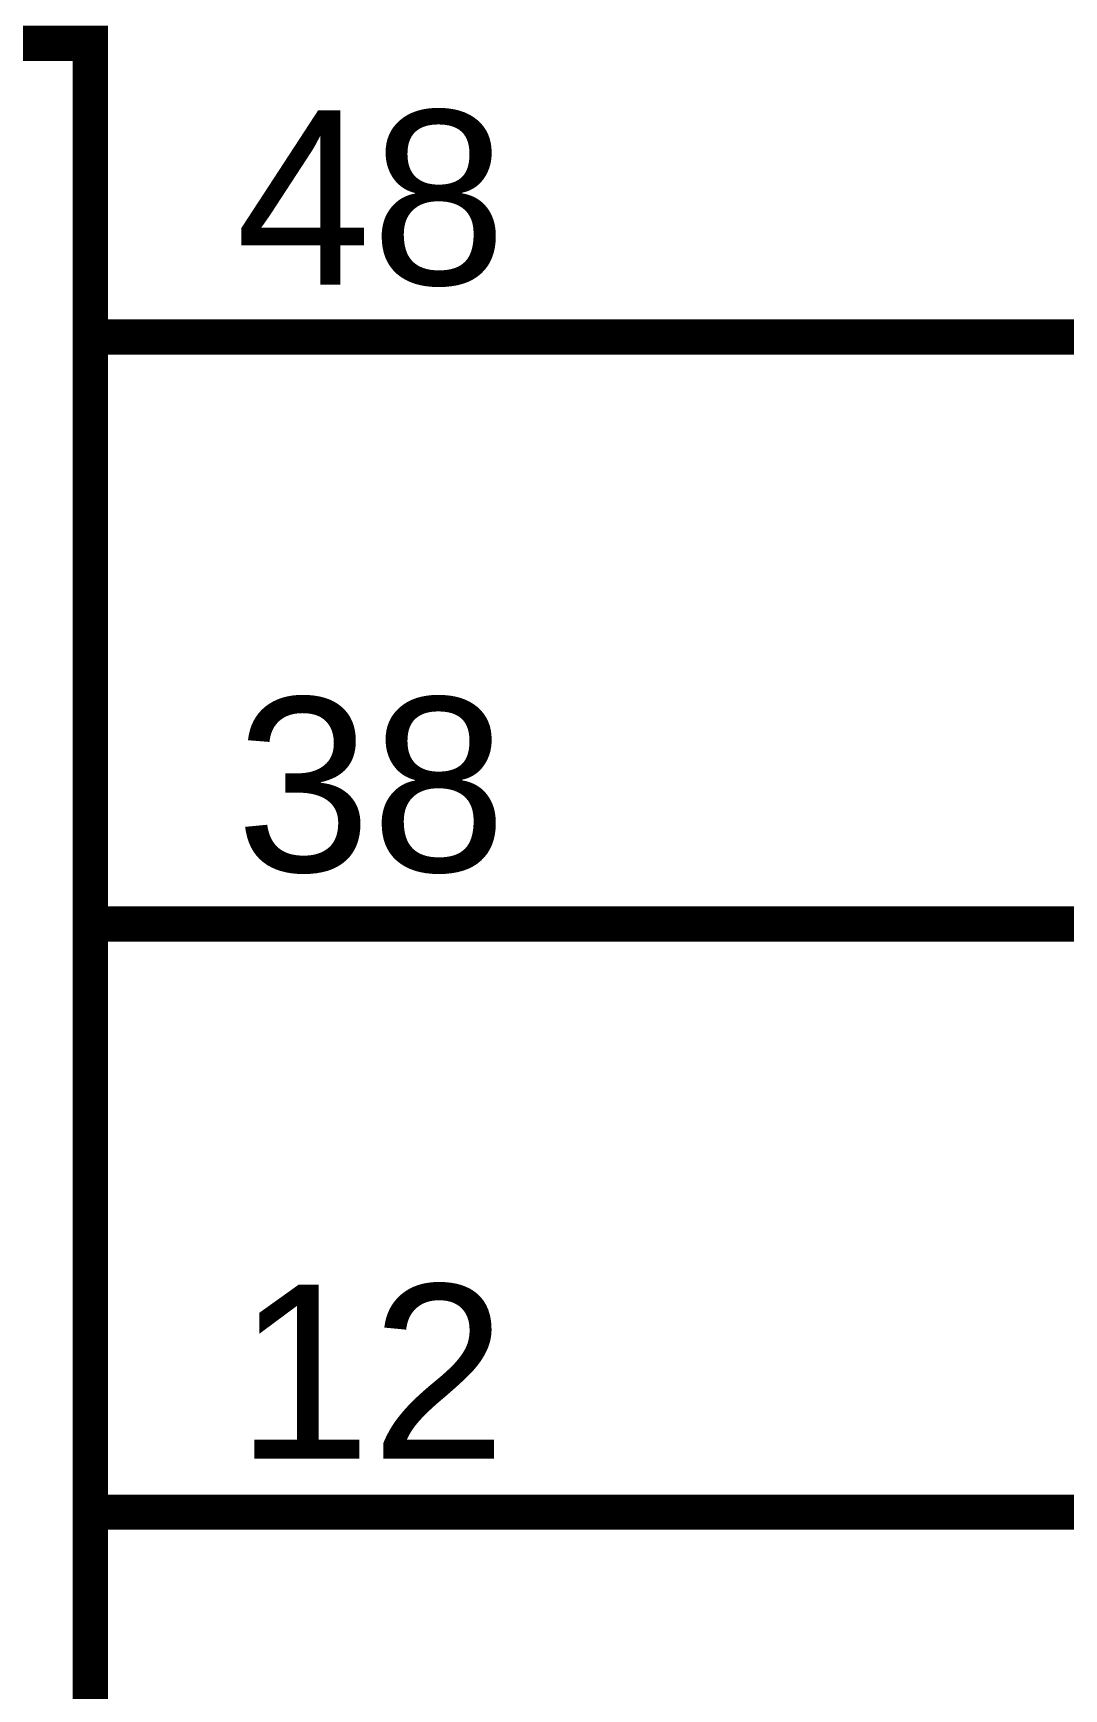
# Model space of a CAD drawing. Header units: millimetres. Extents: x 0 to 594, y 0 to 420.
# Drawn here: x 192.01 to 200.78, y 343.49 to 357.58 of the extents above; entities that cross this region are included whole.
import ezdxf

# ---------------------------------------------------------------- set-up
doc = ezdxf.new("R2010")
doc.units = ezdxf.units.MM
doc.layers.add('Sheet', color=255, linetype='Continuous')
doc.styles.get("Standard").update_dxf_attribs({"font": 'arial.ttf'})

msp = doc.modelspace()

# ---------------------------------------------------------------- linework, layer by layer
at = {"layer": 'Sheet', "color": 0}
for points, const_width in [([(157.496, 357.493), (192.493, 357.493), (192.493, 197.49), (157.496, 197.49), (157.496, 357.493)], 0.3), ([(157.496, 357.493), (157.496, 197.49), (192.493, 197.49), (192.493, 357.493), (157.496, 357.493), (157.496, 357.493)], 0.0991)]:
    msp.add_lwpolyline(points, close=True, dxfattribs=dict(at, const_width=const_width))
at = {"layer": 'Sheet', "color": 0, "const_width": 0.3}
for points in [[(192.493, 354.995), (197.488, 354.995)], [(197.488, 354.995), (208.992, 354.995)], [(192.493, 350), (197.488, 350)], [(197.488, 350), (208.992, 350), (208.992, 344.994)], [(192.493, 344.994), (197.488, 344.994)], [(197.488, 344.994), (208.992, 344.994), (208.992, 339.998)]]:
    msp.add_lwpolyline(points, dxfattribs=at)

# ---------------------------------------------------------------- texts
at = {"layer": 'Sheet', "color": 0}
for s, p in [('48', (193.732, 355.44)), ('38', (193.732, 350.445)), ('12', (193.732, 345.449))]:
    msp.add_text(s, height=1.4817, dxfattribs=at).set_placement(p)

doc.saveas('drawing.dxf')
